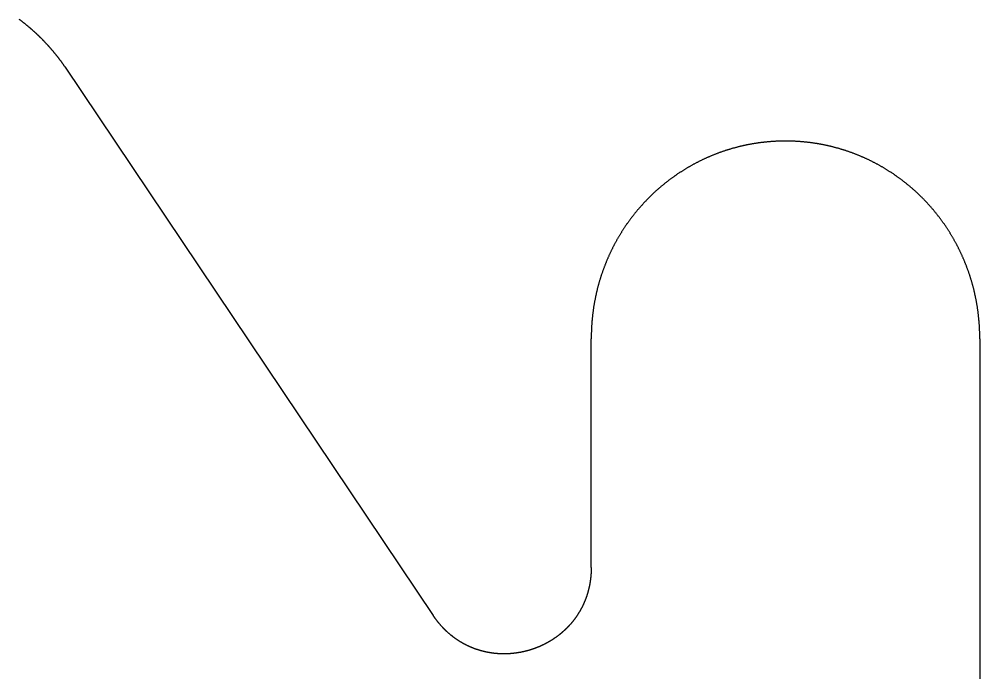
# Model space of a CAD drawing. Header units: millimetres. Extents: x -275 to 275, y -100 to 100.
# Drawn here: x 126.15 to 143.96, y -7.79 to 4.32 of the extents above; entities that cross this region are included whole.
import ezdxf

# ---------------------------------------------------------------- set-up
doc = ezdxf.new("R2010")
doc.units = ezdxf.units.MM

msp = doc.modelspace()

# ---------------------------------------------------------------- linework, layer by layer
for p, q in [((127.008, 3.431), (133.827, -6.732)), ((136.756, -5.841), (136.756, -1.6)), ((143.958, -1.6), (143.958, -22.957))]:
    msp.add_line(p, q)
for points in [[(127.008, 3.431), (127.004, 3.437), (127, 3.443), (126.995, 3.449), (126.991, 3.455), (126.987, 3.461), (126.983, 3.467), (126.979, 3.473), (126.975, 3.479), (126.971, 3.485), (126.966, 3.49), (126.962, 3.496), (126.958, 3.502), (126.954, 3.508), (126.949, 3.514), (126.945, 3.52), (126.941, 3.526), (126.937, 3.531), (126.932, 3.537), (126.928, 3.543), (126.924, 3.549), (126.919, 3.555), (126.915, 3.56), (126.911, 3.566), (126.906, 3.572), (126.902, 3.578), (126.898, 3.583), (126.893, 3.589), (126.889, 3.595), (126.885, 3.6), (126.88, 3.606), (126.876, 3.612), (126.871, 3.617), (126.867, 3.623), (126.863, 3.629), (126.858, 3.634), (126.854, 3.64), (126.849, 3.646), (126.845, 3.651), (126.84, 3.657), (126.836, 3.663), (126.831, 3.668), (126.827, 3.674), (126.822, 3.679), (126.818, 3.685), (126.813, 3.69), (126.809, 3.696), (126.804, 3.701), (126.799, 3.707), (126.795, 3.712), (126.79, 3.718), (126.786, 3.723), (126.781, 3.729), (126.776, 3.734), (126.772, 3.74), (126.767, 3.745), (126.762, 3.751), (126.758, 3.756), (126.753, 3.762), (126.748, 3.767), (126.744, 3.773), (126.739, 3.778), (126.734, 3.783), (126.73, 3.789), (126.725, 3.794), (126.72, 3.799), (126.715, 3.805), (126.711, 3.81), (126.706, 3.815), (126.701, 3.821), (126.696, 3.826), (126.691, 3.831), (126.687, 3.837), (126.682, 3.842), (126.677, 3.847), (126.672, 3.852), (126.667, 3.858), (126.662, 3.863), (126.658, 3.868), (126.653, 3.873), (126.648, 3.879), (126.643, 3.884), (126.638, 3.889), (126.633, 3.894), (126.628, 3.899), (126.623, 3.905), (126.618, 3.91), (126.613, 3.915), (126.609, 3.92), (126.604, 3.925), (126.599, 3.93), (126.594, 3.935), (126.589, 3.94), (126.584, 3.946), (126.579, 3.951), (126.574, 3.956), (126.569, 3.961), (126.564, 3.966), (126.558, 3.971), (126.553, 3.976), (126.548, 3.981), (126.543, 3.986), (126.538, 3.991), (126.533, 3.996), (126.528, 4.001), (126.523, 4.006), (126.518, 4.011), (126.513, 4.016), (126.508, 4.021), (126.502, 4.025), (126.497, 4.03), (126.492, 4.035), (126.487, 4.04), (126.482, 4.045), (126.477, 4.05), (126.471, 4.055), (126.466, 4.06), (126.461, 4.064), (126.456, 4.069), (126.45, 4.074), (126.445, 4.079), (126.44, 4.084), (126.435, 4.089), (126.429, 4.093), (126.424, 4.098), (126.419, 4.103), (126.414, 4.108), (126.408, 4.112), (126.403, 4.117), (126.398, 4.122), (126.392, 4.126), (126.387, 4.131), (126.382, 4.136), (126.376, 4.14), (126.371, 4.145), (126.366, 4.15), (126.36, 4.154), (126.355, 4.159), (126.35, 4.164), (126.344, 4.168), (126.339, 4.173), (126.333, 4.177), (126.328, 4.182), (126.322, 4.187), (126.317, 4.191), (126.312, 4.196), (126.306, 4.2), (126.301, 4.205), (126.295, 4.209), (126.29, 4.214), (126.284, 4.218), (126.279, 4.223), (126.273, 4.227), (126.268, 4.232), (126.262, 4.236), (126.257, 4.241), (126.251, 4.245), (126.246, 4.249), (126.24, 4.254), (126.234, 4.258), (126.229, 4.263), (126.223, 4.267), (126.218, 4.271), (126.212, 4.276), (126.206, 4.28), (126.201, 4.284), (126.195, 4.289), (126.19, 4.293), (126.184, 4.297), (126.178, 4.302), (126.173, 4.306), (126.167, 4.31), (126.161, 4.314), (126.156, 4.319), (126.15, 4.323)], [(143.958, -1.6), (143.958, -1.588), (143.958, -1.576), (143.958, -1.563), (143.958, -1.551), (143.958, -1.539), (143.957, -1.527), (143.957, -1.514), (143.957, -1.502), (143.957, -1.49), (143.956, -1.478), (143.956, -1.466), (143.955, -1.453), (143.955, -1.441), (143.954, -1.429), (143.954, -1.417), (143.953, -1.405), (143.953, -1.393), (143.952, -1.381), (143.951, -1.369), (143.95, -1.356), (143.95, -1.344), (143.949, -1.332), (143.948, -1.32), (143.947, -1.308), (143.946, -1.296), (143.945, -1.284), (143.944, -1.272), (143.943, -1.26), (143.942, -1.248), (143.941, -1.236), (143.94, -1.224), (143.939, -1.212), (143.937, -1.201), (143.936, -1.189), (143.935, -1.177), (143.933, -1.165), (143.932, -1.153), (143.931, -1.141), (143.929, -1.129), (143.928, -1.117), (143.926, -1.106), (143.925, -1.094), (143.923, -1.082), (143.921, -1.07), (143.92, -1.058), (143.918, -1.047), (143.916, -1.035), (143.915, -1.023), (143.913, -1.011), (143.911, -1), (143.909, -0.988), (143.907, -0.976), (143.905, -0.965), (143.903, -0.953), (143.901, -0.941), (143.899, -0.93), (143.897, -0.918), (143.895, -0.907), (143.893, -0.895), (143.89, -0.883), (143.888, -0.872), (143.886, -0.86), (143.884, -0.849), (143.881, -0.837), (143.879, -0.826), (143.877, -0.814), (143.874, -0.803), (143.872, -0.791), (143.869, -0.78), (143.867, -0.768), (143.864, -0.757), (143.861, -0.746), (143.859, -0.734), (143.856, -0.723), (143.853, -0.711), (143.851, -0.7), (143.848, -0.689), (143.845, -0.678), (143.842, -0.666), (143.839, -0.655), (143.836, -0.644), (143.833, -0.632), (143.83, -0.621), (143.827, -0.61), (143.824, -0.599), (143.821, -0.588), (143.818, -0.576), (143.815, -0.565), (143.812, -0.554), (143.808, -0.543), (143.805, -0.532), (143.802, -0.521), (143.799, -0.51), (143.795, -0.499), (143.792, -0.487), (143.788, -0.476), (143.785, -0.465), (143.781, -0.454), (143.778, -0.443), (143.774, -0.432), (143.771, -0.421), (143.767, -0.411), (143.763, -0.4), (143.76, -0.389), (143.756, -0.378), (143.752, -0.367), (143.748, -0.356), (143.745, -0.345), (143.741, -0.334), (143.737, -0.324), (143.733, -0.313), (143.729, -0.302), (143.725, -0.291), (143.721, -0.28), (143.717, -0.27), (143.713, -0.259), (143.709, -0.248), (143.705, -0.238), (143.7, -0.227), (143.696, -0.216), (143.692, -0.206), (143.688, -0.195), (143.683, -0.185), (143.679, -0.174), (143.675, -0.163), (143.67, -0.153), (143.666, -0.142), (143.662, -0.132), (143.657, -0.121), (143.653, -0.111), (143.648, -0.1), (143.643, -0.09), (143.639, -0.08), (143.634, -0.069), (143.629, -0.059), (143.625, -0.048), (143.62, -0.038), (143.615, -0.028), (143.61, -0.018), (143.606, -0.007), (143.601, 0.003), (143.596, 0.013), (143.591, 0.024), (143.586, 0.034), (143.581, 0.044), (143.576, 0.054), (143.571, 0.064), (143.566, 0.074), (143.561, 0.085), (143.556, 0.095), (143.551, 0.105), (143.545, 0.115), (143.54, 0.125), (143.535, 0.135), (143.53, 0.145), (143.524, 0.155), (143.519, 0.165), (143.514, 0.175), (143.508, 0.185), (143.503, 0.195), (143.497, 0.204), (143.492, 0.214), (143.486, 0.224), (143.481, 0.234), (143.475, 0.244), (143.47, 0.254), (143.464, 0.263), (143.458, 0.273), (143.453, 0.283), (143.447, 0.293), (143.441, 0.302), (143.436, 0.312), (143.43, 0.322), (143.424, 0.331), (143.418, 0.341), (143.412, 0.35), (143.406, 0.36), (143.4, 0.37), (143.394, 0.379), (143.388, 0.389), (143.382, 0.398), (143.376, 0.408), (143.37, 0.417), (143.364, 0.426), (143.358, 0.436), (143.352, 0.445), (143.346, 0.455), (143.339, 0.464), (143.333, 0.473), (143.327, 0.483), (143.321, 0.492), (143.314, 0.501), (143.308, 0.51), (143.302, 0.52), (143.295, 0.529), (143.289, 0.538), (143.282, 0.547), (143.276, 0.556), (143.269, 0.565), (143.263, 0.574), (143.256, 0.583), (143.25, 0.593), (143.243, 0.602), (143.236, 0.611), (143.23, 0.619), (143.223, 0.628), (143.216, 0.637), (143.209, 0.646), (143.203, 0.655), (143.196, 0.664), (143.189, 0.673), (143.182, 0.682), (143.175, 0.691), (143.168, 0.699), (143.161, 0.708), (143.154, 0.717), (143.147, 0.725), (143.14, 0.734), (143.133, 0.743), (143.126, 0.751), (143.119, 0.76), (143.112, 0.769), (143.105, 0.777), (143.098, 0.786), (143.091, 0.794), (143.083, 0.803), (143.076, 0.811), (143.069, 0.82), (143.062, 0.828), (143.054, 0.837), (143.047, 0.845), (143.039, 0.853), (143.032, 0.862), (143.025, 0.87), (143.017, 0.878), (143.01, 0.887), (143.002, 0.895), (142.995, 0.903), (142.987, 0.911), (142.98, 0.919), (142.972, 0.928), (142.964, 0.936), (142.957, 0.944), (142.949, 0.952), (142.941, 0.96), (142.934, 0.968), (142.926, 0.976), (142.918, 0.984), (142.91, 0.992), (142.903, 1), (142.895, 1.008), (142.887, 1.016), (142.879, 1.023), (142.871, 1.031), (142.863, 1.039), (142.855, 1.047), (142.847, 1.055), (142.839, 1.062), (142.831, 1.07), (142.823, 1.078), (142.815, 1.085), (142.807, 1.093), (142.799, 1.101), (142.791, 1.108), (142.783, 1.116), (142.774, 1.123), (142.766, 1.131), (142.758, 1.138), (142.75, 1.146), (142.741, 1.153), (142.733, 1.161), (142.725, 1.168), (142.716, 1.175), (142.708, 1.183), (142.7, 1.19), (142.691, 1.197), (142.683, 1.204), (142.674, 1.212), (142.666, 1.219), (142.657, 1.226), (142.649, 1.233), (142.64, 1.24), (142.632, 1.247), (142.623, 1.254), (142.615, 1.261), (142.606, 1.268), (142.597, 1.275), (142.589, 1.282), (142.58, 1.289), (142.571, 1.296), (142.562, 1.303), (142.554, 1.31), (142.545, 1.317), (142.536, 1.323), (142.527, 1.33), (142.518, 1.337), (142.51, 1.344), (142.501, 1.35), (142.492, 1.357), (142.483, 1.364), (142.474, 1.37), (142.465, 1.377), (142.456, 1.383), (142.447, 1.39), (142.438, 1.396), (142.429, 1.403), (142.42, 1.409), (142.411, 1.416), (142.402, 1.422), (142.392, 1.428), (142.383, 1.435), (142.374, 1.441), (142.365, 1.447), (142.356, 1.454), (142.346, 1.46), (142.337, 1.466), (142.328, 1.472), (142.319, 1.478), (142.309, 1.484), (142.3, 1.49), (142.291, 1.496), (142.281, 1.502), (142.272, 1.508), (142.262, 1.514), (142.253, 1.52), (142.244, 1.526), (142.234, 1.532), (142.225, 1.538), (142.215, 1.544), (142.206, 1.55), (142.196, 1.555), (142.186, 1.561), (142.177, 1.567), (142.167, 1.572), (142.158, 1.578), (142.148, 1.584), (142.138, 1.589), (142.129, 1.595), (142.119, 1.6), (142.109, 1.606), (142.099, 1.611), (142.09, 1.617), (142.08, 1.622), (142.07, 1.627), (142.06, 1.633), (142.05, 1.638), (142.041, 1.643), (142.031, 1.649), (142.021, 1.654), (142.011, 1.659), (142.001, 1.664), (141.991, 1.669), (141.981, 1.674), (141.971, 1.679), (141.961, 1.685), (141.951, 1.69), (141.941, 1.695), (141.931, 1.699), (141.921, 1.704), (141.911, 1.709), (141.901, 1.714), (141.891, 1.719), (141.881, 1.724), (141.871, 1.728), (141.86, 1.733), (141.85, 1.738), (141.84, 1.743), (141.83, 1.747), (141.82, 1.752), (141.809, 1.756), (141.799, 1.761), (141.789, 1.765), (141.778, 1.77), (141.768, 1.774), (141.758, 1.779), (141.747, 1.783), (141.737, 1.788), (141.727, 1.792), (141.716, 1.796), (141.706, 1.8), (141.695, 1.805), (141.685, 1.809), (141.675, 1.813), (141.664, 1.817), (141.654, 1.821), (141.643, 1.825), (141.633, 1.829), (141.622, 1.833), (141.611, 1.837), (141.601, 1.841), (141.59, 1.845), (141.58, 1.849), (141.569, 1.853), (141.558, 1.857), (141.548, 1.86), (141.537, 1.864), (141.527, 1.868), (141.516, 1.872), (141.505, 1.875), (141.494, 1.879), (141.484, 1.882), (141.473, 1.886), (141.462, 1.889), (141.451, 1.893), (141.441, 1.896), (141.43, 1.9), (141.419, 1.903), (141.408, 1.906), (141.397, 1.91), (141.386, 1.913), (141.375, 1.916), (141.365, 1.919), (141.354, 1.923), (141.343, 1.926), (141.332, 1.929), (141.321, 1.932), (141.31, 1.935), (141.299, 1.938), (141.288, 1.941), (141.277, 1.944), (141.266, 1.947), (141.255, 1.95), (141.244, 1.952), (141.233, 1.955), (141.222, 1.958), (141.211, 1.961), (141.199, 1.963), (141.188, 1.966), (141.177, 1.969), (141.166, 1.971), (141.155, 1.974), (141.144, 1.976), (141.133, 1.979), (141.121, 1.981), (141.11, 1.984), (141.099, 1.986), (141.088, 1.989), (141.076, 1.991), (141.065, 1.993), (141.054, 1.995), (141.043, 1.998), (141.031, 2), (141.02, 2.002), (141.009, 2.004), (140.997, 2.006), (140.986, 2.008), (140.975, 2.01), (140.963, 2.012), (140.952, 2.014), (140.941, 2.016), (140.929, 2.018), (140.918, 2.019), (140.906, 2.021), (140.895, 2.023), (140.883, 2.025), (140.872, 2.026), (140.86, 2.028), (140.849, 2.03), (140.837, 2.031), (140.826, 2.033), (140.814, 2.034), (140.803, 2.036), (140.791, 2.037), (140.78, 2.038), (140.768, 2.04), (140.757, 2.041), (140.745, 2.042), (140.733, 2.044), (140.722, 2.045), (140.71, 2.046), (140.699, 2.047), (140.687, 2.048), (140.675, 2.049), (140.664, 2.05), (140.652, 2.051), (140.64, 2.052), (140.629, 2.053), (140.617, 2.054), (140.605, 2.055), (140.593, 2.055), (140.582, 2.056), (140.57, 2.057), (140.558, 2.057), (140.546, 2.058), (140.535, 2.059), (140.523, 2.059), (140.511, 2.06), (140.499, 2.06), (140.488, 2.061), (140.476, 2.061), (140.464, 2.061), (140.452, 2.062), (140.44, 2.062), (140.428, 2.062), (140.416, 2.063), (140.405, 2.063), (140.393, 2.063), (140.381, 2.063), (140.369, 2.063), (140.357, 2.063), (140.345, 2.063), (140.333, 2.063), (140.321, 2.063), (140.309, 2.063), (140.297, 2.063), (140.286, 2.062), (140.274, 2.062), (140.262, 2.062), (140.25, 2.061), (140.238, 2.061), (140.226, 2.061), (140.215, 2.06), (140.203, 2.06), (140.191, 2.059), (140.179, 2.059), (140.167, 2.058), (140.156, 2.057), (140.144, 2.057), (140.132, 2.056), (140.12, 2.055), (140.109, 2.055), (140.097, 2.054), (140.085, 2.053), (140.074, 2.052), (140.062, 2.051), (140.05, 2.05), (140.039, 2.049), (140.027, 2.048), (140.015, 2.047), (140.004, 2.046), (139.992, 2.045), (139.98, 2.044), (139.969, 2.042), (139.957, 2.041), (139.946, 2.04), (139.934, 2.038), (139.922, 2.037), (139.911, 2.036), (139.899, 2.034), (139.888, 2.033), (139.876, 2.031), (139.865, 2.03), (139.853, 2.028), (139.842, 2.026), (139.83, 2.025), (139.819, 2.023), (139.808, 2.021), (139.796, 2.019), (139.785, 2.018), (139.773, 2.016), (139.762, 2.014), (139.751, 2.012), (139.739, 2.01), (139.728, 2.008), (139.716, 2.006), (139.705, 2.004), (139.694, 2.002), (139.682, 2), (139.671, 1.998), (139.66, 1.995), (139.649, 1.993), (139.637, 1.991), (139.626, 1.989), (139.615, 1.986), (139.604, 1.984), (139.592, 1.981), (139.581, 1.979), (139.57, 1.976), (139.559, 1.974), (139.548, 1.971), (139.537, 1.969), (139.525, 1.966), (139.514, 1.963), (139.503, 1.961), (139.492, 1.958), (139.481, 1.955), (139.47, 1.952), (139.459, 1.95), (139.448, 1.947), (139.437, 1.944), (139.426, 1.941), (139.415, 1.938), (139.404, 1.935), (139.393, 1.932), (139.382, 1.929), (139.371, 1.926), (139.36, 1.923), (139.349, 1.919), (139.338, 1.916), (139.327, 1.913), (139.317, 1.91), (139.306, 1.906), (139.295, 1.903), (139.284, 1.9), (139.273, 1.896), (139.262, 1.893), (139.252, 1.889), (139.241, 1.886), (139.23, 1.882), (139.219, 1.879), (139.209, 1.875), (139.198, 1.872), (139.187, 1.868), (139.177, 1.864), (139.166, 1.86), (139.155, 1.857), (139.145, 1.853), (139.134, 1.849), (139.124, 1.845), (139.113, 1.841), (139.102, 1.837), (139.092, 1.833), (139.081, 1.829), (139.071, 1.825), (139.06, 1.821), (139.05, 1.817), (139.039, 1.813), (139.029, 1.809), (139.018, 1.805), (139.008, 1.8), (138.998, 1.796), (138.987, 1.792), (138.977, 1.788), (138.966, 1.783), (138.956, 1.779), (138.946, 1.774), (138.935, 1.77), (138.925, 1.765), (138.915, 1.761), (138.905, 1.756), (138.894, 1.752), (138.884, 1.747), (138.874, 1.743), (138.864, 1.738), (138.853, 1.733), (138.843, 1.728), (138.833, 1.724), (138.823, 1.719), (138.813, 1.714), (138.803, 1.709), (138.793, 1.704), (138.783, 1.699), (138.773, 1.695), (138.763, 1.69), (138.753, 1.685), (138.743, 1.679), (138.733, 1.674), (138.723, 1.669), (138.713, 1.664), (138.703, 1.659), (138.693, 1.654), (138.683, 1.649), (138.673, 1.643), (138.663, 1.638), (138.654, 1.633), (138.644, 1.627), (138.634, 1.622), (138.624, 1.617), (138.614, 1.611), (138.605, 1.606), (138.595, 1.6), (138.585, 1.595), (138.576, 1.589), (138.566, 1.584), (138.556, 1.578), (138.547, 1.572), (138.537, 1.567), (138.527, 1.561), (138.518, 1.555), (138.508, 1.55), (138.499, 1.544), (138.489, 1.538), (138.48, 1.532), (138.47, 1.526), (138.461, 1.52), (138.451, 1.514), (138.442, 1.508), (138.433, 1.502), (138.423, 1.496), (138.414, 1.49), (138.405, 1.484), (138.395, 1.478), (138.386, 1.472), (138.377, 1.466), (138.367, 1.46), (138.358, 1.454), (138.349, 1.447), (138.34, 1.441), (138.331, 1.435), (138.321, 1.428), (138.312, 1.422), (138.303, 1.416), (138.294, 1.409), (138.285, 1.403), (138.276, 1.396), (138.267, 1.39), (138.258, 1.383), (138.249, 1.377), (138.24, 1.37), (138.231, 1.364), (138.222, 1.357), (138.213, 1.35), (138.204, 1.344), (138.195, 1.337), (138.187, 1.33), (138.178, 1.323), (138.169, 1.317), (138.16, 1.31), (138.151, 1.303), (138.143, 1.296), (138.134, 1.289), (138.125, 1.282), (138.117, 1.275), (138.108, 1.268), (138.099, 1.261), (138.091, 1.254), (138.082, 1.247), (138.074, 1.24), (138.065, 1.233), (138.056, 1.226), (138.048, 1.219), (138.039, 1.212), (138.031, 1.204), (138.023, 1.197), (138.014, 1.19), (138.006, 1.183), (137.997, 1.175), (137.989, 1.168), (137.981, 1.161), (137.972, 1.153), (137.964, 1.146), (137.956, 1.138), (137.948, 1.131), (137.939, 1.123), (137.931, 1.116), (137.923, 1.108), (137.915, 1.101), (137.907, 1.093), (137.899, 1.085), (137.891, 1.078), (137.883, 1.07), (137.875, 1.062), (137.867, 1.055), (137.859, 1.047), (137.851, 1.039), (137.843, 1.031), (137.835, 1.023), (137.827, 1.016), (137.819, 1.008), (137.811, 1), (137.803, 0.992), (137.796, 0.984), (137.788, 0.976), (137.78, 0.968), (137.772, 0.96), (137.765, 0.952), (137.757, 0.944), (137.749, 0.936), (137.742, 0.928), (137.734, 0.919), (137.727, 0.911), (137.719, 0.903), (137.712, 0.895), (137.704, 0.887), (137.697, 0.878), (137.689, 0.87), (137.682, 0.862), (137.674, 0.853), (137.667, 0.845), (137.66, 0.837), (137.652, 0.828), (137.645, 0.82), (137.638, 0.811), (137.631, 0.803), (137.623, 0.794), (137.616, 0.786), (137.609, 0.777), (137.602, 0.769), (137.595, 0.76), (137.588, 0.751), (137.581, 0.743), (137.573, 0.734), (137.566, 0.725), (137.559, 0.717), (137.552, 0.708), (137.546, 0.699), (137.539, 0.691), (137.532, 0.682), (137.525, 0.673), (137.518, 0.664), (137.511, 0.655), (137.504, 0.646), (137.498, 0.637), (137.491, 0.628), (137.484, 0.619), (137.478, 0.611), (137.471, 0.602), (137.464, 0.593), (137.458, 0.583), (137.451, 0.574), (137.445, 0.565), (137.438, 0.556), (137.432, 0.547), (137.425, 0.538), (137.419, 0.529), (137.412, 0.52), (137.406, 0.51), (137.4, 0.501), (137.393, 0.492), (137.387, 0.483), (137.381, 0.473), (137.374, 0.464), (137.368, 0.455), (137.362, 0.445), (137.356, 0.436), (137.35, 0.426), (137.344, 0.417), (137.338, 0.408), (137.331, 0.398), (137.325, 0.389), (137.319, 0.379), (137.314, 0.37), (137.308, 0.36), (137.302, 0.35), (137.296, 0.341), (137.29, 0.331), (137.284, 0.322), (137.278, 0.312), (137.273, 0.302), (137.267, 0.293), (137.261, 0.283), (137.255, 0.273), (137.25, 0.263), (137.244, 0.254), (137.239, 0.244), (137.233, 0.234), (137.227, 0.224), (137.222, 0.214), (137.216, 0.204), (137.211, 0.195), (137.206, 0.185), (137.2, 0.175), (137.195, 0.165), (137.189, 0.155), (137.184, 0.145), (137.179, 0.135), (137.174, 0.125), (137.168, 0.115), (137.163, 0.105), (137.158, 0.095), (137.153, 0.085), (137.148, 0.074), (137.143, 0.064), (137.138, 0.054), (137.133, 0.044), (137.128, 0.034), (137.123, 0.024), (137.118, 0.013), (137.113, 0.003), (137.108, -0.007), (137.103, -0.018), (137.099, -0.028), (137.094, -0.038), (137.089, -0.048), (137.084, -0.059), (137.08, -0.069), (137.075, -0.08), (137.07, -0.09), (137.066, -0.1), (137.061, -0.111), (137.057, -0.121), (137.052, -0.132), (137.048, -0.142), (137.043, -0.153), (137.039, -0.163), (137.035, -0.174), (137.03, -0.185), (137.026, -0.195), (137.022, -0.206), (137.018, -0.216), (137.013, -0.227), (137.009, -0.238), (137.005, -0.248), (137.001, -0.259), (136.997, -0.27), (136.993, -0.28), (136.989, -0.291), (136.985, -0.302), (136.981, -0.313), (136.977, -0.324), (136.973, -0.334), (136.969, -0.345), (136.965, -0.356), (136.962, -0.367), (136.958, -0.378), (136.954, -0.389), (136.95, -0.4), (136.947, -0.411), (136.943, -0.421), (136.94, -0.432), (136.936, -0.443), (136.932, -0.454), (136.929, -0.465), (136.926, -0.476), (136.922, -0.487), (136.919, -0.499), (136.915, -0.51), (136.912, -0.521), (136.909, -0.532), (136.905, -0.543), (136.902, -0.554), (136.899, -0.565), (136.896, -0.576), (136.893, -0.588), (136.89, -0.599), (136.887, -0.61), (136.884, -0.621), (136.881, -0.632), (136.878, -0.644), (136.875, -0.655), (136.872, -0.666), (136.869, -0.678), (136.866, -0.689), (136.863, -0.7), (136.861, -0.711), (136.858, -0.723), (136.855, -0.734), (136.852, -0.746), (136.85, -0.757), (136.847, -0.768), (136.845, -0.78), (136.842, -0.791), (136.84, -0.803), (136.837, -0.814), (136.835, -0.826), (136.833, -0.837), (136.83, -0.849), (136.828, -0.86), (136.826, -0.872), (136.823, -0.883), (136.821, -0.895), (136.819, -0.907), (136.817, -0.918), (136.815, -0.93), (136.813, -0.941), (136.811, -0.953), (136.809, -0.965), (136.807, -0.976), (136.805, -0.988), (136.803, -1), (136.801, -1.011), (136.799, -1.023), (136.798, -1.035), (136.796, -1.047), (136.794, -1.058), (136.792, -1.07), (136.791, -1.082), (136.789, -1.094), (136.788, -1.106), (136.786, -1.117), (136.785, -1.129), (136.783, -1.141), (136.782, -1.153), (136.78, -1.165), (136.779, -1.177), (136.778, -1.189), (136.777, -1.201), (136.775, -1.212), (136.774, -1.224), (136.773, -1.236), (136.772, -1.248), (136.771, -1.26), (136.77, -1.272), (136.769, -1.284), (136.768, -1.296), (136.767, -1.308), (136.766, -1.32), (136.765, -1.332), (136.764, -1.344), (136.763, -1.356), (136.763, -1.369), (136.762, -1.381), (136.761, -1.393), (136.761, -1.405), (136.76, -1.417), (136.76, -1.429), (136.759, -1.441), (136.759, -1.453), (136.758, -1.466), (136.758, -1.478), (136.757, -1.49), (136.757, -1.502), (136.757, -1.514), (136.756, -1.527), (136.756, -1.539), (136.756, -1.551), (136.756, -1.563), (136.756, -1.576), (136.756, -1.588), (136.756, -1.6)], [(136.756, -5.841), (136.756, -5.846), (136.756, -5.85), (136.756, -5.855), (136.756, -5.86), (136.756, -5.865), (136.756, -5.869), (136.755, -5.874), (136.755, -5.879), (136.755, -5.883), (136.755, -5.888), (136.755, -5.893), (136.755, -5.897), (136.755, -5.902), (136.755, -5.907), (136.754, -5.911), (136.754, -5.916), (136.754, -5.921), (136.754, -5.925), (136.754, -5.93), (136.753, -5.935), (136.753, -5.939), (136.753, -5.944), (136.753, -5.948), (136.752, -5.953), (136.752, -5.958), (136.752, -5.962), (136.751, -5.967), (136.751, -5.971), (136.751, -5.976), (136.75, -5.981), (136.75, -5.985), (136.75, -5.99), (136.749, -5.994), (136.749, -5.999), (136.748, -6.003), (136.748, -6.008), (136.748, -6.012), (136.747, -6.017), (136.747, -6.021), (136.746, -6.026), (136.746, -6.03), (136.745, -6.035), (136.745, -6.039), (136.744, -6.044), (136.744, -6.048), (136.743, -6.053), (136.743, -6.057), (136.742, -6.062), (136.741, -6.066), (136.741, -6.071), (136.74, -6.075), (136.74, -6.08), (136.739, -6.084), (136.738, -6.088), (136.738, -6.093), (136.737, -6.097), (136.736, -6.102), (136.736, -6.106), (136.735, -6.11), (136.734, -6.115), (136.734, -6.119), (136.733, -6.124), (136.732, -6.128), (136.731, -6.132), (136.731, -6.137), (136.73, -6.141), (136.729, -6.145), (136.728, -6.15), (136.728, -6.154), (136.727, -6.158), (136.726, -6.163), (136.725, -6.167), (136.724, -6.171), (136.723, -6.176), (136.723, -6.18), (136.722, -6.184), (136.721, -6.189), (136.72, -6.193), (136.719, -6.197), (136.718, -6.201), (136.717, -6.206), (136.716, -6.21), (136.715, -6.214), (136.714, -6.218), (136.713, -6.223), (136.712, -6.227), (136.711, -6.231), (136.71, -6.235), (136.709, -6.239), (136.708, -6.244), (136.707, -6.248), (136.706, -6.252), (136.705, -6.256), (136.704, -6.26), (136.703, -6.265), (136.702, -6.269), (136.701, -6.273), (136.7, -6.277), (136.699, -6.281), (136.698, -6.285), (136.696, -6.289), (136.695, -6.294), (136.694, -6.298), (136.693, -6.302), (136.692, -6.306), (136.691, -6.31), (136.689, -6.314), (136.688, -6.318), (136.687, -6.322), (136.686, -6.326), (136.684, -6.33), (136.683, -6.335), (136.682, -6.339), (136.681, -6.343), (136.679, -6.347), (136.678, -6.351), (136.677, -6.355), (136.676, -6.359), (136.674, -6.363), (136.673, -6.367), (136.672, -6.371), (136.67, -6.375), (136.669, -6.379), (136.667, -6.383), (136.666, -6.387), (136.665, -6.391), (136.663, -6.395), (136.662, -6.399), (136.66, -6.403), (136.659, -6.407), (136.658, -6.411), (136.656, -6.414), (136.655, -6.418), (136.653, -6.422), (136.652, -6.426), (136.65, -6.43), (136.649, -6.434), (136.647, -6.438), (136.646, -6.442), (136.644, -6.446), (136.643, -6.45), (136.641, -6.453), (136.64, -6.457), (136.638, -6.461), (136.636, -6.465), (136.635, -6.469), (136.633, -6.473), (136.632, -6.477), (136.63, -6.48), (136.628, -6.484), (136.627, -6.488), (136.625, -6.492), (136.623, -6.496), (136.622, -6.499), (136.62, -6.503), (136.618, -6.507), (136.617, -6.511), (136.615, -6.515), (136.613, -6.518), (136.612, -6.522), (136.61, -6.526), (136.608, -6.53), (136.606, -6.533), (136.605, -6.537), (136.603, -6.541), (136.601, -6.544), (136.599, -6.548), (136.598, -6.552), (136.596, -6.555), (136.594, -6.559), (136.592, -6.563), (136.59, -6.567), (136.589, -6.57), (136.587, -6.574), (136.585, -6.577), (136.583, -6.581), (136.581, -6.585), (136.579, -6.588), (136.577, -6.592), (136.575, -6.596), (136.574, -6.599), (136.572, -6.603), (136.57, -6.606), (136.568, -6.61), (136.566, -6.614), (136.564, -6.617), (136.562, -6.621), (136.56, -6.624), (136.558, -6.628), (136.556, -6.631), (136.554, -6.635), (136.552, -6.639), (136.55, -6.642), (136.548, -6.646), (136.546, -6.649), (136.544, -6.653), (136.542, -6.656), (136.54, -6.66), (136.538, -6.663), (136.536, -6.667), (136.534, -6.67), (136.532, -6.673), (136.529, -6.677), (136.527, -6.68), (136.525, -6.684), (136.523, -6.687), (136.521, -6.691), (136.519, -6.694), (136.517, -6.698), (136.515, -6.701), (136.512, -6.704), (136.51, -6.708), (136.508, -6.711), (136.506, -6.715), (136.504, -6.718), (136.502, -6.721), (136.499, -6.725), (136.497, -6.728), (136.495, -6.731), (136.493, -6.735), (136.49, -6.738), (136.488, -6.741), (136.486, -6.745), (136.484, -6.748), (136.481, -6.751), (136.479, -6.755), (136.477, -6.758), (136.474, -6.761), (136.472, -6.764), (136.47, -6.768), (136.468, -6.771), (136.465, -6.774), (136.463, -6.777), (136.461, -6.781), (136.458, -6.784), (136.456, -6.787), (136.453, -6.79), (136.451, -6.794), (136.449, -6.797), (136.446, -6.8), (136.444, -6.803), (136.442, -6.806), (136.439, -6.81), (136.437, -6.813), (136.434, -6.816), (136.432, -6.819), (136.429, -6.822), (136.427, -6.825), (136.424, -6.828), (136.422, -6.832), (136.42, -6.835), (136.417, -6.838), (136.415, -6.841), (136.412, -6.844), (136.41, -6.847), (136.407, -6.85), (136.405, -6.853), (136.402, -6.856), (136.399, -6.859), (136.397, -6.862), (136.394, -6.865), (136.392, -6.868), (136.389, -6.872), (136.387, -6.875), (136.384, -6.878), (136.382, -6.881), (136.379, -6.884), (136.376, -6.887), (136.374, -6.89), (136.371, -6.893), (136.369, -6.896), (136.366, -6.898), (136.363, -6.901), (136.361, -6.904), (136.358, -6.907), (136.355, -6.91), (136.353, -6.913), (136.35, -6.916), (136.347, -6.919), (136.345, -6.922), (136.342, -6.925), (136.339, -6.928), (136.337, -6.931), (136.334, -6.933), (136.331, -6.936), (136.328, -6.939), (136.326, -6.942), (136.323, -6.945), (136.32, -6.948), (136.317, -6.951), (136.315, -6.953), (136.312, -6.956), (136.309, -6.959), (136.306, -6.962), (136.304, -6.965), (136.301, -6.967), (136.298, -6.97), (136.295, -6.973), (136.292, -6.976), (136.29, -6.979), (136.287, -6.981), (136.284, -6.984), (136.281, -6.987), (136.278, -6.989), (136.275, -6.992), (136.273, -6.995), (136.27, -6.998), (136.267, -7), (136.264, -7.003), (136.261, -7.006), (136.258, -7.008), (136.255, -7.011), (136.252, -7.014), (136.25, -7.016), (136.247, -7.019), (136.244, -7.022), (136.241, -7.024), (136.238, -7.027), (136.235, -7.03), (136.232, -7.032), (136.229, -7.035), (136.226, -7.037), (136.223, -7.04), (136.22, -7.042), (136.217, -7.045), (136.214, -7.048), (136.211, -7.05), (136.208, -7.053), (136.205, -7.055), (136.202, -7.058), (136.199, -7.06), (136.196, -7.063), (136.193, -7.065), (136.19, -7.068), (136.187, -7.07), (136.184, -7.073), (136.181, -7.075), (136.178, -7.078), (136.175, -7.08), (136.172, -7.083), (136.169, -7.085), (136.166, -7.088), (136.163, -7.09), (136.16, -7.092), (136.157, -7.095), (136.153, -7.097), (136.15, -7.1), (136.147, -7.102), (136.144, -7.104), (136.141, -7.107), (136.138, -7.109), (136.135, -7.111), (136.132, -7.114), (136.128, -7.116), (136.125, -7.119), (136.122, -7.121), (136.119, -7.123), (136.116, -7.125), (136.113, -7.128), (136.11, -7.13), (136.106, -7.132), (136.103, -7.135), (136.1, -7.137), (136.097, -7.139), (136.094, -7.141), (136.09, -7.144), (136.087, -7.146), (136.084, -7.148), (136.081, -7.15), (136.078, -7.153), (136.074, -7.155), (136.071, -7.157), (136.068, -7.159), (136.065, -7.161), (136.061, -7.164), (136.058, -7.166), (136.055, -7.168), (136.052, -7.17), (136.048, -7.172), (136.045, -7.174), (136.042, -7.177), (136.038, -7.179), (136.035, -7.181), (136.032, -7.183), (136.029, -7.185), (136.025, -7.187), (136.022, -7.189), (136.019, -7.191), (136.015, -7.193), (136.012, -7.195), (136.009, -7.197), (136.005, -7.199), (136.002, -7.201), (135.999, -7.203), (135.995, -7.206), (135.992, -7.208), (135.989, -7.21), (135.985, -7.212), (135.982, -7.213), (135.979, -7.215), (135.975, -7.217), (135.972, -7.219), (135.968, -7.221), (135.965, -7.223), (135.962, -7.225), (135.958, -7.227), (135.955, -7.229), (135.951, -7.231), (135.948, -7.233), (135.945, -7.235), (135.941, -7.237), (135.938, -7.239), (135.934, -7.24), (135.931, -7.242), (135.927, -7.244), (135.924, -7.246), (135.921, -7.248), (135.917, -7.25), (135.914, -7.252), (135.91, -7.253), (135.907, -7.255), (135.903, -7.257), (135.9, -7.259), (135.896, -7.261), (135.893, -7.262), (135.889, -7.264), (135.886, -7.266), (135.882, -7.268), (135.879, -7.269), (135.875, -7.271), (135.872, -7.273), (135.868, -7.274), (135.865, -7.276), (135.861, -7.278), (135.858, -7.28), (135.854, -7.281), (135.851, -7.283), (135.847, -7.285), (135.844, -7.286), (135.84, -7.288), (135.837, -7.29), (135.833, -7.291), (135.83, -7.293), (135.826, -7.294), (135.822, -7.296), (135.819, -7.298), (135.815, -7.299), (135.812, -7.301), (135.808, -7.302), (135.805, -7.304), (135.801, -7.306), (135.797, -7.307), (135.794, -7.309), (135.79, -7.31), (135.787, -7.312), (135.783, -7.313), (135.78, -7.315), (135.776, -7.316), (135.772, -7.318), (135.769, -7.319), (135.765, -7.321), (135.761, -7.322), (135.758, -7.324), (135.754, -7.325), (135.751, -7.326), (135.747, -7.328), (135.743, -7.329), (135.74, -7.331), (135.736, -7.332), (135.732, -7.334), (135.729, -7.335), (135.725, -7.336), (135.721, -7.338), (135.718, -7.339), (135.714, -7.34), (135.71, -7.342), (135.707, -7.343), (135.703, -7.344), (135.699, -7.346), (135.696, -7.347), (135.692, -7.348), (135.688, -7.35), (135.685, -7.351), (135.681, -7.352), (135.677, -7.353), (135.674, -7.355), (135.67, -7.356), (135.666, -7.357), (135.663, -7.358), (135.659, -7.36), (135.655, -7.361), (135.651, -7.362), (135.648, -7.363), (135.644, -7.365), (135.64, -7.366), (135.637, -7.367), (135.633, -7.368), (135.629, -7.369), (135.625, -7.37), (135.622, -7.372), (135.618, -7.373), (135.614, -7.374), (135.611, -7.375), (135.607, -7.376), (135.603, -7.377), (135.599, -7.378), (135.596, -7.379), (135.592, -7.38), (135.588, -7.381), (135.584, -7.382), (135.58, -7.383), (135.577, -7.385), (135.573, -7.386), (135.569, -7.387), (135.565, -7.388), (135.562, -7.389), (135.558, -7.39), (135.554, -7.391), (135.55, -7.392), (135.547, -7.392), (135.543, -7.393), (135.539, -7.394), (135.535, -7.395), (135.531, -7.396), (135.528, -7.397), (135.524, -7.398), (135.52, -7.399), (135.516, -7.4), (135.512, -7.401), (135.509, -7.402), (135.505, -7.403), (135.501, -7.403), (135.497, -7.404), (135.493, -7.405), (135.49, -7.406), (135.486, -7.407), (135.482, -7.408), (135.478, -7.408), (135.474, -7.409), (135.471, -7.41), (135.467, -7.411), (135.463, -7.411), (135.459, -7.412), (135.455, -7.413), (135.451, -7.414), (135.448, -7.414), (135.444, -7.415), (135.44, -7.416), (135.436, -7.417), (135.432, -7.417), (135.428, -7.418), (135.425, -7.419), (135.421, -7.419), (135.417, -7.42), (135.413, -7.421), (135.409, -7.421), (135.405, -7.422), (135.401, -7.423), (135.398, -7.423), (135.394, -7.424), (135.39, -7.424), (135.386, -7.425), (135.382, -7.426), (135.378, -7.426), (135.374, -7.427), (135.371, -7.427), (135.367, -7.428), (135.363, -7.428), (135.359, -7.429), (135.355, -7.429), (135.351, -7.43), (135.347, -7.43), (135.343, -7.431), (135.34, -7.431), (135.336, -7.432), (135.332, -7.432), (135.328, -7.433), (135.324, -7.433), (135.32, -7.434), (135.316, -7.434), (135.312, -7.435), (135.309, -7.435), (135.305, -7.435), (135.301, -7.436), (135.297, -7.436), (135.293, -7.436), (135.289, -7.437), (135.285, -7.437), (135.281, -7.438), (135.277, -7.438), (135.274, -7.438), (135.27, -7.439), (135.266, -7.439), (135.262, -7.439), (135.258, -7.439), (135.254, -7.44), (135.25, -7.44), (135.246, -7.44), (135.242, -7.441), (135.238, -7.441), (135.235, -7.441), (135.231, -7.441), (135.227, -7.441), (135.223, -7.442), (135.219, -7.442), (135.215, -7.442), (135.211, -7.442), (135.207, -7.442), (135.203, -7.443), (135.199, -7.443), (135.196, -7.443), (135.192, -7.443), (135.188, -7.443), (135.184, -7.443), (135.18, -7.443), (135.176, -7.443), (135.172, -7.443), (135.168, -7.444), (135.164, -7.444), (135.16, -7.444), (135.156, -7.444), (135.153, -7.444), (135.149, -7.444), (135.145, -7.444), (135.141, -7.444), (135.137, -7.444), (135.133, -7.444), (135.129, -7.444), (135.125, -7.444), (135.121, -7.444), (135.117, -7.444), (135.113, -7.444), (135.109, -7.444), (135.106, -7.443), (135.102, -7.443), (135.098, -7.443), (135.094, -7.443), (135.09, -7.443), (135.086, -7.443), (135.082, -7.443), (135.078, -7.443), (135.074, -7.443), (135.07, -7.442), (135.066, -7.442), (135.063, -7.442), (135.059, -7.442), (135.055, -7.442), (135.051, -7.441), (135.047, -7.441), (135.043, -7.441), (135.039, -7.441), (135.035, -7.441), (135.031, -7.44), (135.027, -7.44), (135.023, -7.44), (135.02, -7.439), (135.016, -7.439), (135.012, -7.439), (135.008, -7.439), (135.004, -7.438), (135, -7.438), (134.996, -7.438), (134.992, -7.437), (134.988, -7.437), (134.984, -7.436), (134.98, -7.436), (134.977, -7.436), (134.973, -7.435), (134.969, -7.435), (134.965, -7.434), (134.961, -7.434), (134.957, -7.434), (134.953, -7.433), (134.949, -7.433), (134.945, -7.432), (134.941, -7.432), (134.938, -7.431), (134.934, -7.431), (134.93, -7.43), (134.926, -7.43), (134.922, -7.429), (134.918, -7.429), (134.914, -7.428), (134.91, -7.428), (134.906, -7.427), (134.902, -7.426), (134.899, -7.426), (134.895, -7.425), (134.891, -7.425), (134.887, -7.424), (134.883, -7.423), (134.879, -7.423), (134.875, -7.422), (134.871, -7.421), (134.868, -7.421), (134.864, -7.42), (134.86, -7.419), (134.856, -7.419), (134.852, -7.418), (134.848, -7.417), (134.844, -7.417), (134.84, -7.416), (134.836, -7.415), (134.833, -7.414), (134.829, -7.414), (134.825, -7.413), (134.821, -7.412), (134.817, -7.411), (134.813, -7.41), (134.809, -7.41), (134.806, -7.409), (134.802, -7.408), (134.798, -7.407), (134.794, -7.406), (134.79, -7.405), (134.786, -7.405), (134.782, -7.404), (134.779, -7.403), (134.775, -7.402), (134.771, -7.401), (134.767, -7.4), (134.763, -7.399), (134.759, -7.398), (134.756, -7.397), (134.752, -7.396), (134.748, -7.395), (134.744, -7.394), (134.74, -7.393), (134.736, -7.392), (134.732, -7.391), (134.729, -7.39), (134.725, -7.389), (134.721, -7.388), (134.717, -7.387), (134.713, -7.386), (134.71, -7.385), (134.706, -7.384), (134.702, -7.383), (134.698, -7.382), (134.694, -7.381), (134.69, -7.38), (134.687, -7.378), (134.683, -7.377), (134.679, -7.376), (134.675, -7.375), (134.671, -7.374), (134.668, -7.373), (134.664, -7.371), (134.66, -7.37), (134.656, -7.369), (134.652, -7.368), (134.649, -7.367), (134.645, -7.365), (134.641, -7.364), (134.637, -7.363), (134.634, -7.362), (134.63, -7.36), (134.626, -7.359), (134.622, -7.358), (134.618, -7.356), (134.615, -7.355), (134.611, -7.354), (134.607, -7.352), (134.603, -7.351), (134.6, -7.35), (134.596, -7.348), (134.592, -7.347), (134.588, -7.345), (134.585, -7.344), (134.581, -7.343), (134.577, -7.341), (134.573, -7.34), (134.57, -7.338), (134.566, -7.337), (134.562, -7.335), (134.559, -7.334), (134.555, -7.332), (134.551, -7.331), (134.547, -7.329), (134.544, -7.328), (134.54, -7.326), (134.536, -7.325), (134.533, -7.323), (134.529, -7.322), (134.525, -7.32), (134.521, -7.319), (134.518, -7.317), (134.514, -7.315), (134.51, -7.314), (134.507, -7.312), (134.503, -7.311), (134.499, -7.309), (134.496, -7.307), (134.492, -7.306), (134.488, -7.304), (134.485, -7.302), (134.481, -7.301), (134.477, -7.299), (134.474, -7.297), (134.47, -7.295), (134.466, -7.294), (134.463, -7.292), (134.459, -7.29), (134.455, -7.288), (134.452, -7.287), (134.448, -7.285), (134.444, -7.283), (134.441, -7.281), (134.437, -7.279), (134.434, -7.278), (134.43, -7.276), (134.426, -7.274), (134.423, -7.272), (134.419, -7.27), (134.415, -7.268), (134.412, -7.266), (134.408, -7.264), (134.405, -7.262), (134.401, -7.261), (134.397, -7.259), (134.394, -7.257), (134.39, -7.255), (134.387, -7.253), (134.383, -7.251), (134.38, -7.249), (134.376, -7.247), (134.372, -7.245), (134.369, -7.243), (134.365, -7.241), (134.362, -7.239), (134.358, -7.237), (134.355, -7.235), (134.351, -7.232), (134.348, -7.23), (134.344, -7.228), (134.34, -7.226), (134.337, -7.224), (134.333, -7.222), (134.33, -7.22), (134.326, -7.218), (134.323, -7.216), (134.319, -7.213), (134.316, -7.211), (134.312, -7.209), (134.309, -7.207), (134.305, -7.205), (134.302, -7.202), (134.298, -7.2), (134.295, -7.198), (134.291, -7.196), (134.288, -7.193), (134.284, -7.191), (134.281, -7.189), (134.278, -7.186), (134.274, -7.184), (134.271, -7.182), (134.267, -7.179), (134.264, -7.177), (134.26, -7.175), (134.257, -7.172), (134.253, -7.17), (134.25, -7.168), (134.247, -7.165), (134.243, -7.163), (134.24, -7.16), (134.236, -7.158), (134.233, -7.156), (134.23, -7.153), (134.226, -7.151), (134.223, -7.148), (134.219, -7.146), (134.216, -7.143), (134.213, -7.141), (134.209, -7.138), (134.206, -7.136), (134.202, -7.133), (134.199, -7.131), (134.196, -7.128), (134.192, -7.125), (134.189, -7.123), (134.186, -7.12), (134.182, -7.118), (134.179, -7.115), (134.176, -7.112), (134.172, -7.11), (134.169, -7.107), (134.166, -7.105), (134.162, -7.102), (134.159, -7.099), (134.156, -7.096), (134.153, -7.094), (134.149, -7.091), (134.146, -7.088), (134.143, -7.086), (134.139, -7.083), (134.136, -7.08), (134.133, -7.077), (134.13, -7.075), (134.126, -7.072), (134.123, -7.069), (134.12, -7.066), (134.117, -7.063), (134.113, -7.061), (134.11, -7.058), (134.107, -7.055), (134.104, -7.052), (134.101, -7.049), (134.097, -7.046), (134.094, -7.043), (134.091, -7.04), (134.088, -7.037), (134.085, -7.035), (134.081, -7.032), (134.078, -7.029), (134.075, -7.026), (134.072, -7.023), (134.069, -7.02), (134.066, -7.017), (134.062, -7.014), (134.059, -7.011), (134.056, -7.008), (134.053, -7.005), (134.05, -7.002), (134.047, -6.998), (134.044, -6.995), (134.041, -6.992), (134.037, -6.989), (134.034, -6.986), (134.031, -6.983), (134.028, -6.98), (134.025, -6.977), (134.022, -6.974), (134.019, -6.97), (134.016, -6.967), (134.013, -6.964), (134.01, -6.961), (134.007, -6.958), (134.004, -6.954), (134.001, -6.951), (133.998, -6.948), (133.995, -6.945), (133.992, -6.941), (133.989, -6.938), (133.986, -6.935), (133.983, -6.931), (133.98, -6.928), (133.977, -6.925), (133.974, -6.922), (133.971, -6.918), (133.968, -6.915), (133.965, -6.911), (133.962, -6.908), (133.959, -6.905), (133.956, -6.901), (133.953, -6.898), (133.95, -6.894), (133.947, -6.891), (133.944, -6.888), (133.941, -6.884), (133.938, -6.881), (133.935, -6.877), (133.932, -6.874), (133.93, -6.87), (133.927, -6.867), (133.924, -6.863), (133.921, -6.86), (133.918, -6.856), (133.915, -6.852), (133.912, -6.849), (133.909, -6.845), (133.907, -6.842), (133.904, -6.838), (133.901, -6.834), (133.898, -6.831), (133.895, -6.827), (133.893, -6.823), (133.89, -6.82), (133.887, -6.816), (133.884, -6.812), (133.881, -6.809), (133.879, -6.805), (133.876, -6.801), (133.873, -6.798), (133.87, -6.794), (133.868, -6.79), (133.865, -6.786), (133.862, -6.783), (133.859, -6.779), (133.857, -6.775), (133.854, -6.771), (133.851, -6.767), (133.849, -6.763), (133.846, -6.76), (133.843, -6.756), (133.84, -6.752), (133.838, -6.748), (133.835, -6.744), (133.832, -6.74), (133.83, -6.736), (133.827, -6.732)]]:
    msp.add_lwpolyline(points)

doc.saveas('drawing.dxf')
